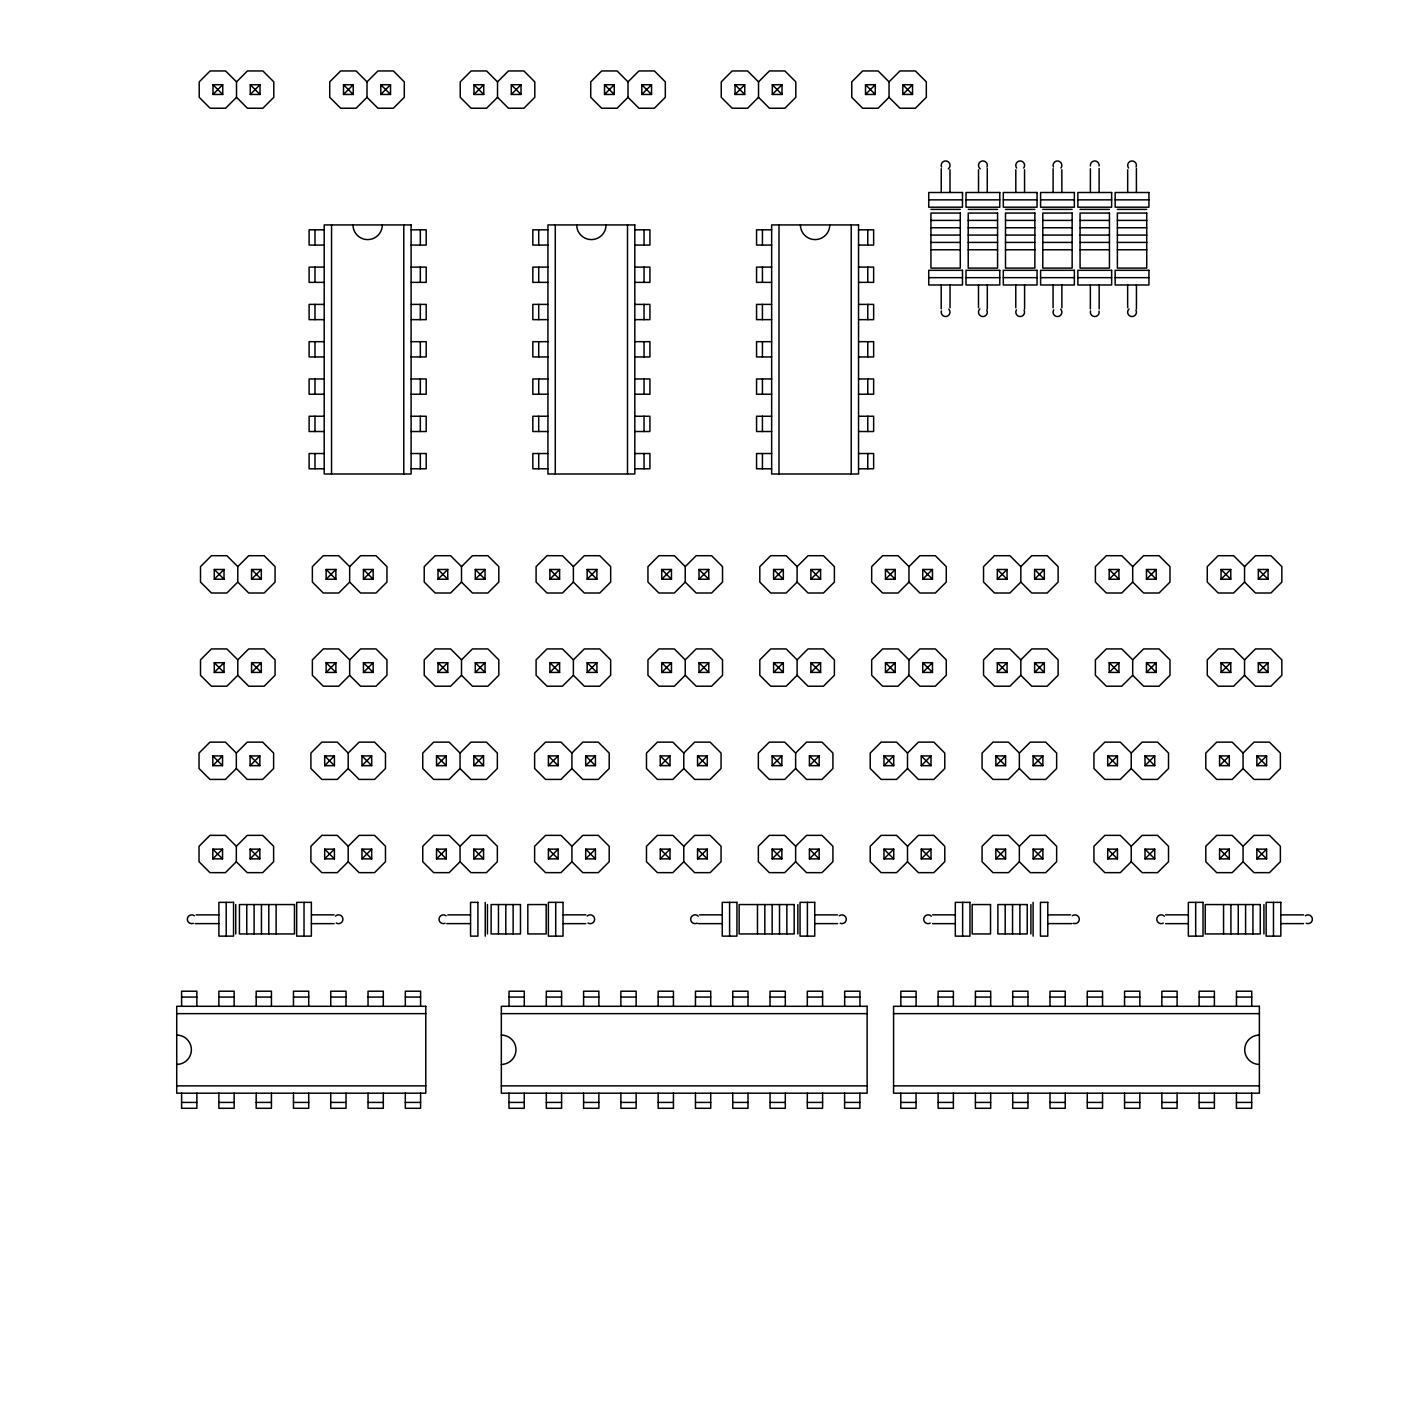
<?xml version="1.0" encoding="UTF-8"?>
<svg xmlns="http://www.w3.org/2000/svg" width="1419" height="1419" viewBox="0 0 1419 1419"><rect width="100%" height="100%" fill="white"/><g stroke="black" fill="none" stroke-linecap="round" stroke-linejoin="round"><path stroke-width="1.5" d="M212.992 94.452L222.73 84.732L222.73 94.452L212.992 94.452L212.992 84.732L222.73 84.732M250.276 94.452L260.014 84.732L260.014 94.452L250.276 94.452L250.276 84.732L260.014 84.732M343.504 94.452L353.225 84.732L353.225 94.452L343.504 94.452L343.504 84.732L353.225 84.732M380.789 94.452L390.527 84.732L390.527 94.452L380.789 94.452L380.789 84.732L390.527 84.732M473.999 94.452L483.737 84.732L483.737 94.452L473.999 94.452L473.999 84.732L483.737 84.732M511.301 94.452L521.021 84.732L521.021 94.452L511.301 94.452L511.301 84.732L521.021 84.732M604.512 94.452L614.25 84.732L614.25 94.452L604.512 94.452L604.512 84.732L614.25 84.732M641.796 94.452L651.534 84.732L651.534 94.452L641.796 94.452L641.796 84.732L651.534 84.732M224.025 569.48L214.287 579.218L214.287 569.48L224.025 569.48L224.025 579.218L214.287 579.218M261.309 569.48L251.571 579.218L251.571 569.48L261.309 569.48L261.309 579.218L251.571 579.218M735.024 94.452L744.744 84.732L744.744 94.452L735.024 94.452L735.024 84.732L744.744 84.732M772.308 94.452L782.029 84.732L782.029 94.452L772.308 94.452L772.308 84.732L782.029 84.732M224.025 662.708L214.287 672.429L214.287 662.708L224.025 662.708L224.025 672.429L214.287 672.429M335.877 569.48L326.139 579.218L326.139 569.48L335.877 569.48L335.877 579.218L326.139 579.218M261.309 662.708L251.571 672.429L251.571 662.708L261.309 662.708L261.309 672.429L251.571 672.429M373.162 569.48L363.441 579.218L363.441 569.48L373.162 569.48L373.162 579.218L363.441 579.218M865.519 94.452L875.257 84.732L875.257 94.452L865.519 94.452L865.519 84.732L875.257 84.732M222.552 755.919L212.815 765.657L212.815 755.919L222.552 755.919L222.552 765.657L212.815 765.657M335.877 662.708L326.139 672.429L326.139 662.708L335.877 662.708L335.877 672.429L326.139 672.429M902.803 94.452L912.541 84.732L912.541 94.452L902.803 94.452L902.803 84.732L912.541 84.732M259.837 755.919L250.099 765.657L250.099 755.919L259.837 755.919L259.837 765.657L250.099 765.657M447.748 569.48L438.01 579.218L438.01 569.48L447.748 569.48L447.748 579.218L438.01 579.218M373.162 662.708L363.441 672.429L363.441 662.708L373.162 662.708L373.162 672.429L363.441 672.429M485.032 569.48L475.294 579.218L475.294 569.48L485.032 569.48L485.032 579.218L475.294 579.218M222.552 849.147L212.815 858.867L212.815 849.147L222.552 849.147L222.552 858.867L212.815 858.867M334.405 755.919L324.685 765.657L324.685 755.919L334.405 755.919L334.405 765.657L324.685 765.657M259.837 849.147L250.099 858.867L250.099 849.147L259.837 849.147L259.837 858.867L250.099 858.867M447.748 662.708L438.01 672.429L438.01 662.708L447.748 662.708L447.748 672.429L438.01 672.429M371.689 755.919L361.969 765.657L361.969 755.919L371.689 755.919L371.689 765.657L361.969 765.657M559.6 569.48L549.88 579.218L549.88 569.48L559.6 569.48L559.6 579.218L549.88 579.218M485.032 662.708L475.294 672.429L475.294 662.708L485.032 662.708L485.032 672.429L475.294 672.429M596.885 569.48L587.164 579.218L587.164 569.48L596.885 569.48L596.885 579.218L587.164 579.218M334.405 849.147L324.685 858.867L324.685 849.147L334.405 849.147L334.405 858.867L324.685 858.867M446.275 755.919L436.538 765.657L436.538 755.919L446.275 755.919L446.275 765.657L436.538 765.657M371.689 849.147L361.969 858.867L361.969 849.147L371.689 849.147L371.689 858.867L361.969 858.867M559.6 662.708L549.88 672.429L549.88 662.708L559.6 662.708L559.6 672.429L549.88 672.429M483.56 755.919L473.822 765.657L473.822 755.919L483.56 755.919L483.56 765.657L473.822 765.657M671.471 569.48L661.733 579.218L661.733 569.48L671.471 569.48L671.471 579.218L661.733 579.218M596.885 662.708L587.164 672.429L587.164 662.708L596.885 662.708L596.885 672.429L587.164 672.429M708.755 569.48L699.017 579.218L699.017 569.48L708.755 569.48L708.755 579.218L699.017 579.218M446.275 849.147L436.538 858.867L436.538 849.147L446.275 849.147L446.275 858.867L436.538 858.867M558.128 755.919L548.408 765.657L548.408 755.919L558.128 755.919L558.128 765.657L548.408 765.657M483.56 849.147L473.822 858.867L473.822 849.147L483.56 849.147L483.56 858.867L473.822 858.867M671.471 662.708L661.733 672.429L661.733 662.708L671.471 662.708L671.471 672.429L661.733 672.429M595.43 755.919L585.692 765.657L585.692 755.919L595.43 755.919L595.43 765.657L585.692 765.657M783.323 569.48L773.603 579.218L773.603 569.48L783.323 569.48L783.323 579.218L773.603 579.218M708.755 662.708L699.017 672.429L699.017 662.708L708.755 662.708L708.755 672.429L699.017 672.429M820.608 569.48L810.888 579.218L810.888 569.48L820.608 569.48L820.608 579.218L810.888 579.218M558.128 849.147L548.408 858.867L548.408 849.147L558.128 849.147L558.128 858.867L548.408 858.867M669.999 755.919L660.261 765.657L660.261 755.919L669.999 755.919L669.999 765.657L660.261 765.657M595.43 849.147L585.692 858.867L585.692 849.147L595.43 849.147L595.43 858.867L585.692 858.867M783.323 662.708L773.603 672.429L773.603 662.708L783.323 662.708L783.323 672.429L773.603 672.429M707.283 755.919L697.545 765.657L697.545 755.919L707.283 755.919L707.283 765.657L697.545 765.657M895.194 569.48L885.456 579.218L885.456 569.48L895.194 569.48L895.194 579.218L885.456 579.218M820.608 662.708L810.888 672.429L810.888 662.708L820.608 662.708L820.608 672.429L810.888 672.429M932.478 569.48L922.74 579.218L922.74 569.48L932.478 569.48L932.478 579.218L922.74 579.218M669.999 849.147L660.261 858.867L660.261 849.147L669.999 849.147L669.999 858.867L660.261 858.867M781.851 755.919L772.131 765.657L772.131 755.919L781.851 755.919L781.851 765.657L772.131 765.657M707.283 849.147L697.545 858.867L697.545 849.147L707.283 849.147L707.283 858.867L697.545 858.867M895.194 662.708L885.456 672.429L885.456 662.708L895.194 662.708L895.194 672.429L885.456 672.429M819.153 755.919L809.415 765.657L809.415 755.919L819.153 755.919L819.153 765.657L809.415 765.657M1007.047 569.48L997.326 579.218L997.326 569.48L1007.047 569.48L1007.047 579.218L997.326 579.218M932.478 662.708L922.74 672.429L922.74 662.708L932.478 662.708L932.478 672.429L922.74 672.429M1044.331 569.48L1034.611 579.218L1034.611 569.48L1044.331 569.48L1044.331 579.218L1034.611 579.218M781.851 849.147L772.131 858.867L772.131 849.147L781.851 849.147L781.851 858.867L772.131 858.867M893.722 755.919L883.984 765.657L883.984 755.919L893.722 755.919L893.722 765.657L883.984 765.657M819.153 849.147L809.415 858.867L809.415 849.147L819.153 849.147L819.153 858.867L809.415 858.867M1007.047 662.708L997.326 672.429L997.326 662.708L1007.047 662.708L1007.047 672.429L997.326 672.429M931.006 755.919L921.268 765.657L921.268 755.919L931.006 755.919L931.006 765.657L921.268 765.657M1118.917 569.48L1109.179 579.218L1109.179 569.48L1118.917 569.48L1118.917 579.218L1109.179 579.218M1044.331 662.708L1034.611 672.429L1034.611 662.708L1044.331 662.708L1044.331 672.429L1034.611 672.429M1156.201 569.48L1146.463 579.218L1146.463 569.48L1156.201 569.48L1156.201 579.218L1146.463 579.218M893.722 849.147L883.984 858.867L883.984 849.147L893.722 849.147L893.722 858.867L883.984 858.867M1005.574 755.919L995.854 765.657L995.854 755.919L1005.574 755.919L1005.574 765.657L995.854 765.657M931.006 849.147L921.268 858.867L921.268 849.147L931.006 849.147L931.006 858.867L921.268 858.867M1118.917 662.708L1109.179 672.429L1109.179 662.708L1118.917 662.708L1118.917 672.429L1109.179 672.429M1042.876 755.919L1033.138 765.657L1033.138 755.919L1042.876 755.919L1042.876 765.657L1033.138 765.657M1230.77 569.48L1221.049 579.218L1221.049 569.48L1230.77 569.48L1230.77 579.218L1221.049 579.218M1156.201 662.708L1146.463 672.429L1146.463 662.708L1156.201 662.708L1156.201 672.429L1146.463 672.429M1268.054 569.48L1258.334 579.218L1258.334 569.48L1268.054 569.48L1268.054 579.218L1258.334 579.218M1005.574 849.147L995.854 858.867L995.854 849.147L1005.574 849.147L1005.574 858.867L995.854 858.867M1117.445 755.919L1107.707 765.657L1107.707 755.919L1117.445 755.919L1117.445 765.657L1107.707 765.657M1042.876 849.147L1033.138 858.867L1033.138 849.147L1042.876 849.147L1042.876 858.867L1033.138 858.867M1230.77 662.708L1221.049 672.429L1221.049 662.708L1230.77 662.708L1230.77 672.429L1221.049 672.429M1154.729 755.919L1145.009 765.657L1145.009 755.919L1154.729 755.919L1154.729 765.657L1145.009 765.657M1268.054 662.708L1258.334 672.429L1258.334 662.708L1268.054 662.708L1268.054 672.429L1258.334 672.429M1117.445 849.147L1107.707 858.867L1107.707 849.147L1117.445 849.147L1117.445 858.867L1107.707 858.867M1229.297 755.919L1219.577 765.657L1219.577 755.919L1229.297 755.919L1229.297 765.657L1219.577 765.657M1154.729 849.147L1145.009 858.867L1145.009 849.147L1154.729 849.147L1154.729 858.867L1145.009 858.867M1266.599 755.919L1256.862 765.657L1256.862 755.919L1266.599 755.919L1266.599 765.657L1256.862 765.657M1229.297 849.147L1219.577 858.867L1219.577 849.147L1229.297 849.147L1229.297 858.867L1219.577 858.867M1266.599 849.147L1256.862 858.867L1256.862 849.147L1266.599 849.147L1266.599 858.867L1256.862 858.867M236.512 81.876L247.42 70.95L262.87 70.95L273.796 81.876L273.796 97.308L262.87 108.234L247.42 108.234L236.512 97.308L236.512 81.876L225.586 70.95L210.136 70.95L199.21 81.876L199.21 97.308L210.136 108.234L225.586 108.234L236.512 97.308M367.007 81.876L377.933 70.95L393.382 70.95L404.291 81.876L404.291 97.308L393.382 108.234L377.933 108.234L367.007 97.308L367.007 81.876L356.098 70.95L340.649 70.95L329.722 81.876L329.722 97.308L340.649 108.234L356.098 108.234L367.007 97.308M497.519 81.876L508.445 70.95L523.877 70.95L534.803 81.876L534.803 97.308L523.877 108.234L508.445 108.234L497.519 97.308L497.519 81.876L486.593 70.95L471.143 70.95L460.235 81.876L460.235 97.308L471.143 108.234L486.593 108.234L497.519 97.308M628.014 81.876L638.94 70.95L654.39 70.95L665.316 81.876L665.316 97.308L654.39 108.234L638.94 108.234L628.014 97.308L628.014 81.876L617.105 70.95L601.656 70.95L590.73 81.876L590.73 97.308L601.656 108.234L617.105 108.234L628.014 97.308M237.789 566.624L248.715 555.698L264.165 555.698L275.073 566.624L275.073 582.074L264.165 593L248.715 593L237.789 582.074L237.789 566.624L226.88 555.698L211.431 555.698L200.505 566.624L200.505 582.074L211.431 593L226.88 593L237.789 582.074M758.526 81.876L769.453 70.95L784.902 70.95L795.811 81.876L795.811 97.308L784.902 108.234L769.453 108.234L758.526 97.308L758.526 81.876L747.6 70.95L732.169 70.95L721.242 81.876L721.242 97.308L732.169 108.234L747.6 108.234L758.526 97.308M237.789 659.853L248.715 648.926L264.165 648.926L275.073 659.853L275.073 675.284L264.165 686.211L248.715 686.211L237.789 675.284L237.789 659.853L226.88 648.926L211.431 648.926L200.505 659.853L200.505 675.284L211.431 686.211L226.88 686.211L237.789 675.284M349.659 566.624L360.586 555.698L376.017 555.698L386.944 566.624L386.944 582.074L376.017 593L360.586 593L349.659 582.074L349.659 566.624L338.733 555.698L323.284 555.698L312.375 566.624L312.375 582.074L323.284 593L338.733 593L349.659 582.074M889.039 81.876L899.948 70.95L915.397 70.95L926.323 81.876L926.323 97.308L915.397 108.234L899.948 108.234L889.039 97.308L889.039 81.876L878.113 70.95L862.663 70.95L851.755 81.876L851.755 97.308L862.663 108.234L878.113 108.234L889.039 97.308M236.334 753.063L247.243 742.137L262.692 742.137L273.619 753.063L273.619 768.513L262.692 779.421L247.243 779.421L236.334 768.513L236.334 753.063L225.408 742.137L209.959 742.137L199.032 753.063L199.032 768.513L209.959 779.421L225.408 779.421L236.334 768.513M349.659 659.853L360.586 648.926L376.017 648.926L386.944 659.853L386.944 675.284L376.017 686.211L360.586 686.211L349.659 675.284L349.659 659.853L338.733 648.926L323.284 648.926L312.375 659.853L312.375 675.284L323.284 686.211L338.733 686.211L349.659 675.284M461.512 566.624L472.438 555.698L487.888 555.698L498.814 566.624L498.814 582.074L487.888 593L472.438 593L461.512 582.074L461.512 566.624L450.603 555.698L435.154 555.698L424.228 566.624L424.228 582.074L435.154 593L450.603 593L461.512 582.074M236.334 846.274L247.243 835.365L262.692 835.365L273.619 846.274L273.619 861.723L262.692 872.65L247.243 872.65L236.334 861.723L236.334 846.274L225.408 835.365L209.959 835.365L199.032 846.274L199.032 861.723L209.959 872.65L225.408 872.65L236.334 861.723M348.187 753.063L359.113 742.137L374.563 742.137L385.471 753.063L385.471 768.513L374.563 779.421L359.113 779.421L348.187 768.513L348.187 753.063L337.261 742.137L321.829 742.137L310.903 753.063L310.903 768.513L321.829 779.421L337.261 779.421L348.187 768.513M461.512 659.853L472.438 648.926L487.888 648.926L498.814 659.853L498.814 675.284L487.888 686.211L472.438 686.211L461.512 675.284L461.512 659.853L450.603 648.926L435.154 648.926L424.228 659.853L424.228 675.284L435.154 686.211L450.603 686.211L461.512 675.284M573.382 566.624L584.309 555.698L599.74 555.698L610.667 566.624L610.667 582.074L599.74 593L584.309 593L573.382 582.074L573.382 566.624L562.456 555.698L547.007 555.698L536.098 566.624L536.098 582.074L547.007 593L562.456 593L573.382 582.074M348.187 846.274L359.113 835.365L374.563 835.365L385.471 846.274L385.471 861.723L374.563 872.65L359.113 872.65L348.187 861.723L348.187 846.274L337.261 835.365L321.829 835.365L310.903 846.274L310.903 861.723L321.829 872.65L337.261 872.65L348.187 861.723M460.058 753.063L470.966 742.137L486.415 742.137L497.342 753.063L497.342 768.513L486.415 779.421L470.966 779.421L460.058 768.513L460.058 753.063L449.131 742.137L433.682 742.137L422.756 753.063L422.756 768.513L433.682 779.421L449.131 779.421L460.058 768.513M573.382 659.853L584.309 648.926L599.74 648.926L610.667 659.853L610.667 675.284L599.74 686.211L584.309 686.211L573.382 675.284L573.382 659.853L562.456 648.926L547.007 648.926L536.098 659.853L536.098 675.284L547.007 686.211L562.456 686.211L573.382 675.284M685.235 566.624L696.161 555.698L711.611 555.698L722.537 566.624L722.537 582.074L711.611 593L696.161 593L685.235 582.074L685.235 566.624L674.327 555.698L658.877 555.698L647.951 566.624L647.951 582.074L658.877 593L674.327 593L685.235 582.074M460.058 846.274L470.966 835.365L486.415 835.365L497.342 846.274L497.342 861.723L486.415 872.65L470.966 872.65L460.058 861.723L460.058 846.274L449.131 835.365L433.682 835.365L422.756 846.274L422.756 861.723L433.682 872.65L449.131 872.65L460.058 861.723M571.91 753.063L582.837 742.137L598.286 742.137L609.194 753.063L609.194 768.513L598.286 779.421L582.837 779.421L571.91 768.513L571.91 753.063L560.984 742.137L545.552 742.137L534.626 753.063L534.626 768.513L545.552 779.421L560.984 779.421L571.91 768.513M685.235 659.853L696.161 648.926L711.611 648.926L722.537 659.853L722.537 675.284L711.611 686.211L696.161 686.211L685.235 675.284L685.235 659.853L674.327 648.926L658.877 648.926L647.951 659.853L647.951 675.284L658.877 686.211L674.327 686.211L685.235 675.284M797.106 566.624L808.032 555.698L823.463 555.698L834.39 566.624L834.39 582.074L823.463 593L808.032 593L797.106 582.074L797.106 566.624L786.179 555.698L770.73 555.698L759.821 566.624L759.821 582.074L770.73 593L786.179 593L797.106 582.074M571.91 846.274L582.837 835.365L598.286 835.365L609.194 846.274L609.194 861.723L598.286 872.65L582.837 872.65L571.91 861.723L571.91 846.274L560.984 835.365L545.552 835.365L534.626 846.274L534.626 861.723L545.552 872.65L560.984 872.65L571.91 861.723M683.781 753.063L694.689 742.137L710.139 742.137L721.065 753.063L721.065 768.513L710.139 779.421L694.689 779.421L683.781 768.513L683.781 753.063L672.854 742.137L657.405 742.137L646.479 753.063L646.479 768.513L657.405 779.421L672.854 779.421L683.781 768.513M797.106 659.853L808.032 648.926L823.463 648.926L834.39 659.853L834.39 675.284L823.463 686.211L808.032 686.211L797.106 675.284L797.106 659.853L786.179 648.926L770.73 648.926L759.821 659.853L759.821 675.284L770.73 686.211L786.179 686.211L797.106 675.284M908.958 566.624L919.884 555.698L935.334 555.698L946.26 566.624L946.26 582.074L935.334 593L919.884 593L908.958 582.074L908.958 566.624L898.05 555.698L882.6 555.698L871.674 566.624L871.674 582.074L882.6 593L898.05 593L908.958 582.074M683.781 846.274L694.689 835.365L710.139 835.365L721.065 846.274L721.065 861.723L710.139 872.65L694.689 872.65L683.781 861.723L683.781 846.274L672.854 835.365L657.405 835.365L646.479 846.274L646.479 861.723L657.405 872.65L672.854 872.65L683.781 861.723M795.633 753.063L806.56 742.137L822.009 742.137L832.918 753.063L832.918 768.513L822.009 779.421L806.56 779.421L795.633 768.513L795.633 753.063L784.707 742.137L769.275 742.137L758.349 753.063L758.349 768.513L769.275 779.421L784.707 779.421L795.633 768.513M908.958 659.853L919.884 648.926L935.334 648.926L946.26 659.853L946.26 675.284L935.334 686.211L919.884 686.211L908.958 675.284L908.958 659.853L898.05 648.926L882.6 648.926L871.674 659.853L871.674 675.284L882.6 686.211L898.05 686.211L908.958 675.284M1020.829 566.624L1031.755 555.698L1047.187 555.698L1058.113 566.624L1058.113 582.074L1047.187 593L1031.755 593L1020.829 582.074L1020.829 566.624L1009.902 555.698L994.471 555.698L983.544 566.624L983.544 582.074L994.471 593L1009.902 593L1020.829 582.074M795.633 846.274L806.56 835.365L822.009 835.365L832.918 846.274L832.918 861.723L822.009 872.65L806.56 872.65L795.633 861.723L795.633 846.274L784.707 835.365L769.275 835.365L758.349 846.274L758.349 861.723L769.275 872.65L784.707 872.65L795.633 861.723M907.504 753.063L918.412 742.137L933.862 742.137L944.788 753.063L944.788 768.513L933.862 779.421L918.412 779.421L907.504 768.513L907.504 753.063L896.577 742.137L881.128 742.137L870.219 753.063L870.219 768.513L881.128 779.421L896.577 779.421L907.504 768.513M1020.829 659.853L1031.755 648.926L1047.187 648.926L1058.113 659.853L1058.113 675.284L1047.187 686.211L1031.755 686.211L1020.829 675.284L1020.829 659.853L1009.902 648.926L994.471 648.926L983.544 659.853L983.544 675.284L994.471 686.211L1009.902 686.211L1020.829 675.284M1132.699 566.624L1143.608 555.698L1159.057 555.698L1169.983 566.624L1169.983 582.074L1159.057 593L1143.608 593L1132.699 582.074L1132.699 566.624L1121.773 555.698L1106.323 555.698L1095.397 566.624L1095.397 582.074L1106.323 593L1121.773 593L1132.699 582.074M907.504 846.274L918.412 835.365L933.862 835.365L944.788 846.274L944.788 861.723L933.862 872.65L918.412 872.65L907.504 861.723L907.504 846.274L896.577 835.365L881.128 835.365L870.219 846.274L870.219 861.723L881.128 872.65L896.577 872.65L907.504 861.723M1019.356 753.063L1030.283 742.137L1045.732 742.137L1056.641 753.063L1056.641 768.513L1045.732 779.421L1030.283 779.421L1019.356 768.513L1019.356 753.063L1008.448 742.137L992.998 742.137L982.072 753.063L982.072 768.513L992.998 779.421L1008.448 779.421L1019.356 768.513M1132.699 659.853L1143.608 648.926L1159.057 648.926L1169.983 659.853L1169.983 675.284L1159.057 686.211L1143.608 686.211L1132.699 675.284L1132.699 659.853L1121.773 648.926L1106.323 648.926L1095.397 659.853L1095.397 675.284L1106.323 686.211L1121.773 686.211L1132.699 675.284M1244.552 566.624L1255.478 555.698L1270.91 555.698L1281.836 566.624L1281.836 582.074L1270.91 593L1255.478 593L1244.552 582.074L1244.552 566.624L1233.625 555.698L1218.194 555.698L1207.267 566.624L1207.267 582.074L1218.194 593L1233.625 593L1244.552 582.074M1019.356 846.274L1030.283 835.365L1045.732 835.365L1056.641 846.274L1056.641 861.723L1045.732 872.65L1030.283 872.65L1019.356 861.723L1019.356 846.274L1008.448 835.365L992.998 835.365L982.072 846.274L982.072 861.723L992.998 872.65L1008.448 872.65L1019.356 861.723M1131.227 753.063L1142.135 742.137L1157.585 742.137L1168.511 753.063L1168.511 768.513L1157.585 779.421L1142.135 779.421L1131.227 768.513L1131.227 753.063L1120.301 742.137L1104.851 742.137L1093.943 753.063L1093.943 768.513L1104.851 779.421L1120.301 779.421L1131.227 768.513M1244.552 659.853L1255.478 648.926L1270.91 648.926L1281.836 659.853L1281.836 675.284L1270.91 686.211L1255.478 686.211L1244.552 675.284L1244.552 659.853L1233.625 648.926L1218.194 648.926L1207.267 659.853L1207.267 675.284L1218.194 686.211L1233.625 686.211L1244.552 675.284M1131.227 846.274L1142.135 835.365L1157.585 835.365L1168.511 846.274L1168.511 861.723L1157.585 872.65L1142.135 872.65L1131.227 861.723L1131.227 846.274L1120.301 835.365L1104.851 835.365L1093.943 846.274L1093.943 861.723L1104.851 872.65L1120.301 872.65L1131.227 861.723M1243.079 753.063L1254.006 742.137L1269.455 742.137L1280.364 753.063L1280.364 768.513L1269.455 779.421L1254.006 779.421L1243.079 768.513L1243.079 753.063L1232.171 742.137L1216.722 742.137L1205.795 753.063L1205.795 768.513L1216.722 779.421L1232.171 779.421L1243.079 768.513M1243.079 846.274L1254.006 835.365L1269.455 835.365L1280.364 846.274L1280.364 861.723L1269.455 872.65L1254.006 872.65L1243.079 861.723L1243.079 846.274L1232.171 835.365L1216.722 835.365L1205.795 846.274L1205.795 861.723L1216.722 872.65L1232.171 872.65L1243.079 861.723M928.736 199.848L962.49 199.848M966.02 199.848L999.774 199.848M1003.304 199.848L1037.058 199.848M1040.588 199.848L1074.36 199.848M1077.872 199.848L1111.645 199.848M1115.157 199.848L1148.929 199.848M930.935 209.391L960.291 209.391M968.219 209.391L997.575 209.391M1005.503 209.391L1034.859 209.391M1042.788 209.391L1072.143 209.391M1080.072 209.391L1109.445 209.391M1117.374 209.391L1146.729 209.391M930.935 220.406L960.291 220.406M968.219 220.406L997.575 220.406M1005.503 220.406L1034.859 220.406M1042.788 220.406L1072.143 220.406M1080.072 220.406L1109.445 220.406M1117.374 220.406L1146.729 220.406M930.935 227.75L960.291 227.75M968.219 227.75L997.575 227.75M1005.503 227.75L1034.859 227.75M1042.788 227.75L1072.143 227.75M1080.072 227.75L1109.445 227.75M1117.374 227.75L1146.729 227.75M324.206 229.807L309.111 229.807L309.111 245.079L324.206 245.079M411.102 229.807L426.197 229.807L426.197 245.079L411.102 245.079M547.929 229.807L532.834 229.807L532.834 245.079L547.929 245.079M634.825 229.807L649.92 229.807L649.92 245.079L634.825 245.079M771.652 229.807L756.558 229.807L756.558 245.079L771.652 245.079M858.548 229.807L873.643 229.807L873.643 245.079L858.548 245.079M930.935 235.075L960.291 235.075M968.219 235.075L997.575 235.075M1005.503 235.075L1034.859 235.075M1042.788 235.075L1072.143 235.075M1080.072 235.075L1109.445 235.075M1117.374 235.075L1146.729 235.075M930.935 242.418L960.291 242.418M968.219 242.418L997.575 242.418M1005.503 242.418L1034.859 242.418M1042.788 242.418L1072.143 242.418M1080.072 242.418L1109.445 242.418M1117.374 242.418L1146.729 242.418M930.935 249.762L960.291 249.762M968.219 249.762L997.575 249.762M1005.503 249.762L1034.859 249.762M1042.788 249.762L1072.143 249.762M1080.072 249.762L1109.445 249.762M1117.374 249.762L1146.729 249.762M324.206 267.109L309.111 267.109L309.111 282.363L324.206 282.363M411.102 267.109L426.197 267.109L426.197 282.363L411.102 282.363M547.929 267.109L532.834 267.109L532.834 282.363L547.929 282.363M634.825 267.109L649.92 267.109L649.92 282.363L634.825 282.363M771.652 267.109L756.558 267.109L756.558 282.363L771.652 282.363M858.548 267.109L873.643 267.109L873.643 282.363L858.548 282.363M928.736 277.663L962.49 277.663M966.02 277.663L999.774 277.663M1003.304 277.663L1037.058 277.663M1040.588 277.663L1074.36 277.663M1077.872 277.663L1111.645 277.663M1115.157 277.663L1148.929 277.663M324.206 304.393L309.111 304.393L309.111 319.647L324.206 319.647M411.102 304.393L426.197 304.393L426.197 319.647L411.102 319.647M547.929 304.393L532.834 304.393L532.834 319.647L547.929 319.647M634.825 304.393L649.92 304.393L649.92 319.647L634.825 319.647M771.652 304.393L756.558 304.393L756.558 319.647L771.652 319.647M858.548 304.393L873.643 304.393L873.643 319.647L858.548 319.647M324.206 341.677L309.111 341.677L309.111 356.949L324.206 356.949M411.102 341.677L426.197 341.677L426.197 356.949L411.102 356.949M547.929 341.677L532.834 341.677L532.834 356.949L547.929 356.949M634.825 341.677L649.92 341.677L649.92 356.949L634.825 356.949M771.652 341.677L756.558 341.677L756.558 356.949L771.652 356.949M858.548 341.677L873.643 341.677L873.643 356.949L858.548 356.949M324.206 378.962L309.111 378.962L309.111 394.234L324.206 394.234M411.102 378.962L426.197 378.962L426.197 394.234L411.102 394.234M547.929 378.962L532.834 378.962L532.834 394.234L547.929 394.234M634.825 378.962L649.92 378.962L649.92 394.234L634.825 394.234M771.652 378.962L756.558 378.962L756.558 394.234L771.652 394.234M858.548 378.962L873.643 378.962L873.643 394.234L858.548 394.234M324.206 416.246L309.111 416.246L309.111 431.518L324.206 431.518M411.102 416.246L426.197 416.246L426.197 431.518L411.102 431.518M547.929 416.246L532.834 416.246L532.834 431.518L547.929 431.518M634.825 416.246L649.92 416.246L649.92 431.518L634.825 431.518M771.652 416.246L756.558 416.246L756.558 431.518L771.652 431.518M858.548 416.246L873.643 416.246L873.643 431.518L858.548 431.518M324.206 453.53L309.111 453.53L309.111 468.802L324.206 468.802M411.102 453.53L426.197 453.53L426.197 468.802L411.102 468.802M547.929 453.53L532.834 453.53L532.834 468.802L547.929 468.802M634.825 453.53L649.92 453.53L649.92 468.802L634.825 468.802M771.652 453.53L756.558 453.53L756.558 468.802L771.652 468.802M858.548 453.53L873.643 453.53L873.643 468.802L858.548 468.802M196.088 914.883L218.881 914.883M311.364 914.847L334.121 914.847M447.765 914.883L470.558 914.883M563.041 914.847L585.816 914.847M699.514 914.847L722.253 914.847M814.737 914.883L837.458 914.883M932.549 914.847L955.306 914.847M1047.79 914.883L1070.494 914.883M1165.602 914.847L1188.342 914.847M1280.825 914.883L1303.547 914.883M195.13 923.609L218.881 923.609M446.808 923.609L470.558 923.609M814.737 923.609L837.529 923.609M1047.79 923.609L1071.824 923.609M1280.825 923.609L1303.618 923.609M311.364 923.645L334.104 923.645M563.041 923.645L585.799 923.645M698.325 923.645L722.253 923.645M932.531 923.645L955.306 923.645M1165.584 923.645L1188.342 923.645M181.597 997.078L196.869 997.078M218.881 997.078L234.153 997.078M256.183 997.078L271.437 997.078M293.467 997.078L308.721 997.078M330.751 997.078L346.023 997.078M368.035 997.078L383.307 997.078M405.32 997.078L420.592 997.078M509.031 997.078L524.285 997.078M546.315 997.078L561.587 997.078M583.599 997.078L598.871 997.078M620.883 997.078L636.155 997.078M658.168 997.078L673.44 997.078M695.47 997.078L710.724 997.078M732.754 997.078L748.008 997.078M770.038 997.078L785.31 997.078M807.322 997.078L822.594 997.078M844.66 997.078L859.932 997.078M900.834 997.078L916.106 997.078M938.119 997.078L953.391 997.078M975.403 997.078L990.675 997.078M1012.705 997.078L1027.959 997.078M1049.989 997.078L1065.243 997.078M1087.273 997.078L1102.545 997.078M1124.557 997.078L1139.829 997.078M1161.842 997.078L1177.114 997.078M1199.126 997.078L1214.398 997.078M1236.463 997.078L1251.735 997.078M176.719 1013.645L425.789 1013.645M501.333 1013.645L867.133 1013.645M893.58 1013.645L1259.38 1013.645M176.719 1085.872L425.789 1085.872M501.333 1085.872L867.133 1085.872M893.58 1085.872L1259.38 1085.872M181.597 1102.421L196.869 1102.421M218.881 1102.421L234.153 1102.421M256.183 1102.421L271.437 1102.421M293.467 1102.421L308.721 1102.421M330.751 1102.421L346.023 1102.421M368.035 1102.421L383.307 1102.421M405.32 1102.421L420.592 1102.421M508.978 1102.421L524.25 1102.421M546.315 1102.421L561.587 1102.421M583.599 1102.421L598.871 1102.421M620.883 1102.421L636.155 1102.421M658.168 1102.421L673.44 1102.421M695.47 1102.421L710.724 1102.421M732.754 1102.421L748.008 1102.421M770.038 1102.421L785.31 1102.421M807.322 1102.421L822.594 1102.421M844.607 1102.421L859.879 1102.421M900.781 1102.421L916.053 1102.421M938.119 1102.421L953.391 1102.421M975.403 1102.421L990.675 1102.421M1012.705 1102.421L1027.959 1102.421M1049.989 1102.421L1065.243 1102.421M1087.273 1102.421L1102.545 1102.421M1124.557 1102.421L1139.829 1102.421M1161.842 1102.421L1177.114 1102.421M1199.126 1102.421L1214.398 1102.421M1236.428 1102.421L1251.682 1102.421M912.541 94.452L902.803 84.732M875.257 94.452L865.519 84.732M782.029 94.452L772.308 84.732M1258.334 569.48L1268.054 579.218M744.744 94.452L735.024 84.732M1221.049 569.48L1230.77 579.218M1258.334 662.708L1268.054 672.429M1146.463 569.48L1156.201 579.218M651.534 94.452L641.796 84.732M1221.049 662.708L1230.77 672.429M1109.179 569.48L1118.917 579.218M614.25 94.452L604.512 84.732M1256.862 755.919L1266.599 765.657M1146.463 662.708L1156.201 672.429M1034.611 569.48L1044.331 579.218M1219.577 755.919L1229.297 765.657M1109.179 662.708L1118.917 672.429M521.021 94.452L511.301 84.732M997.326 569.48L1007.047 579.218M1256.862 849.147L1266.599 858.867M483.737 94.452L473.999 84.732M1145.009 755.919L1154.729 765.657M1034.611 662.708L1044.331 672.429M1219.577 849.147L1229.297 858.867M922.74 569.48L932.478 579.218M1107.707 755.919L1117.445 765.657M997.326 662.708L1007.047 672.429M885.456 569.48L895.194 579.218M390.527 94.452L380.789 84.732M1145.009 849.147L1154.729 858.867M1033.138 755.919L1042.876 765.657M353.225 94.452L343.504 84.732M922.74 662.708L932.478 672.429M1107.707 849.147L1117.445 858.867M810.888 569.48L820.608 579.218M995.854 755.919L1005.574 765.657M885.456 662.708L895.194 672.429M773.603 569.48L783.323 579.218M1033.138 849.147L1042.876 858.867M260.014 94.452L250.276 84.732M921.268 755.919L931.006 765.657M810.888 662.708L820.608 672.429M995.854 849.147L1005.574 858.867M222.73 94.452L212.992 84.732M699.017 569.48L708.755 579.218M883.984 755.919L893.722 765.657M773.603 662.708L783.323 672.429M661.733 569.48L671.471 579.218M921.268 849.147L931.006 858.867M809.415 755.919L819.153 765.657M699.017 662.708L708.755 672.429M883.984 849.147L893.722 858.867M587.164 569.48L596.885 579.218M772.131 755.919L781.851 765.657M661.733 662.708L671.471 672.429M549.88 569.48L559.6 579.218M809.415 849.147L819.153 858.867M697.545 755.919L707.283 765.657M587.164 662.708L596.885 672.429M772.131 849.147L781.851 858.867M475.294 569.48L485.032 579.218M660.261 755.919L669.999 765.657M549.88 662.708L559.6 672.429M438.01 569.48L447.748 579.218M697.545 849.147L707.283 858.867M585.692 755.919L595.43 765.657M475.294 662.708L485.032 672.429M660.261 849.147L669.999 858.867M363.441 569.48L373.162 579.218M548.408 755.919L558.128 765.657M438.01 662.708L447.748 672.429M326.139 569.48L335.877 579.218M585.692 849.147L595.43 858.867M473.822 755.919L483.56 765.657M363.441 662.708L373.162 672.429M548.408 849.147L558.128 858.867M251.571 569.48L261.309 579.218M436.538 755.919L446.275 765.657M326.139 662.708L335.877 672.429M214.287 569.48L224.025 579.218M473.822 849.147L483.56 858.867M361.969 755.919L371.689 765.657M251.571 662.708L261.309 672.429M436.538 849.147L446.275 858.867M324.685 755.919L334.405 765.657M214.287 662.708L224.025 672.429M361.969 849.147L371.689 858.867M250.099 755.919L259.837 765.657M324.685 849.147L334.405 858.867M212.815 755.919L222.552 765.657M250.099 849.147L259.837 858.867M212.815 849.147L222.552 858.867M1273.482 902.36L1273.482 936.132M1263.939 904.559L1263.939 933.933M1252.942 904.559L1252.942 933.933M1251.735 1006.302L1251.735 991.207L1236.463 991.207L1236.463 1006.302M1251.682 1093.198L1251.682 1108.292L1236.428 1108.292L1236.428 1093.198M1245.598 904.559L1245.598 933.933M1238.255 904.559L1238.255 933.933M1230.912 904.559L1230.912 933.933M1223.568 904.559L1223.568 933.933M1214.398 1006.302L1214.398 991.207L1199.126 991.207L1199.126 1006.302M1214.398 1093.198L1214.398 1108.292L1199.126 1108.292L1199.126 1093.198M1195.685 902.36L1195.685 936.132M1177.114 1006.302L1177.114 991.207L1161.842 991.207L1161.842 1006.302M1177.114 1093.198L1177.114 1108.292L1161.842 1108.292L1161.842 1093.198M1139.829 1006.302L1139.829 991.207L1124.557 991.207L1124.557 1006.302M1139.829 1093.198L1139.829 1108.292L1124.557 1108.292L1124.557 1093.198M1136.406 168.471L1136.406 192.505M1136.442 284.988L1136.442 308.916M1127.679 169.801L1127.679 192.505M1127.644 284.988L1127.644 307.746M1102.545 1006.302L1102.545 991.207L1087.273 991.207L1087.273 1006.302M1102.545 1093.198L1102.545 1108.292L1087.273 1108.292L1087.273 1093.198M1099.122 168.471L1099.122 192.505M1099.157 284.988L1099.157 308.916M1090.395 168.755L1090.395 192.505M1090.36 284.988L1090.36 308.863M1065.243 1006.302L1065.243 991.207L1049.989 991.207L1049.989 1006.302M1065.243 1093.198L1065.243 1108.292L1049.989 1108.292L1049.989 1093.198M1061.838 169.712L1061.838 192.505M1061.873 284.988L1061.873 307.763M1053.111 168.755L1053.111 192.505M1053.075 284.988L1053.075 307.746M1033.103 902.36L1033.103 936.132M1030.904 904.559L1030.904 933.933M1027.959 1006.302L1027.959 991.207L1012.705 991.207L1012.705 1006.302M1027.959 1093.198L1027.959 1108.292L1012.705 1108.292L1012.705 1093.198M1024.553 169.712L1024.553 192.505M1024.589 284.988L1024.589 308.916M1019.889 904.559L1019.889 933.933M1015.809 169.801L1015.809 192.505M1015.773 284.988L1015.773 307.746M1012.545 904.559L1012.545 933.933M1005.202 904.559L1005.202 933.933M990.675 1006.302L990.675 991.207L975.403 991.207L975.403 1006.302M990.675 1093.198L990.675 1108.292L975.403 1108.292L975.403 1093.198M987.305 284.988L987.305 308.916M987.269 168.471L987.269 192.505M978.525 169.801L978.525 192.505M978.489 284.988L978.489 307.746M962.632 902.36L962.632 936.132M953.391 1006.302L953.391 991.207L938.119 991.207L938.119 1006.302M953.391 1093.198L953.391 1108.292L938.119 1108.292L938.119 1093.198M949.985 169.712L949.985 192.505M950.02 284.988L950.02 307.763M941.24 168.755L941.24 192.505M941.205 284.988L941.205 308.863M916.106 1006.302L916.106 991.207L900.834 991.207L900.834 1006.302M916.053 1093.198L916.053 1108.292L900.781 1108.292L900.781 1093.198M867.772 229.807L867.772 245.079M867.772 267.109L867.772 282.363M867.772 304.393L867.772 319.647M867.772 341.677L867.772 356.949M867.772 378.962L867.772 394.234M867.772 416.246L867.772 431.518M867.772 453.53L867.772 468.802M859.932 1006.302L859.932 991.207L844.66 991.207L844.66 1006.302M859.879 1093.198L859.879 1108.292L844.607 1108.292L844.607 1093.198M851.223 224.929L851.223 473.999M822.594 1006.302L822.594 991.207L807.322 991.207L807.322 1006.302M822.594 1093.198L822.594 1108.292L807.322 1108.292L807.322 1093.198M807.393 902.36L807.393 936.132M797.85 904.559L797.85 933.933M786.853 904.559L786.853 933.933M785.31 1006.302L785.31 991.207L770.038 991.207L770.038 1006.302M785.31 1093.198L785.31 1108.292L770.038 1108.292L770.038 1093.198M779.51 904.559L779.51 933.933M778.996 224.929L778.996 473.999M772.167 904.559L772.167 933.933M764.823 904.559L764.823 933.933M762.429 229.807L762.429 245.079M762.429 267.109L762.429 282.363M762.429 304.393L762.429 319.647M762.429 341.677L762.429 356.949M762.429 378.962L762.429 394.234M762.429 416.246L762.429 431.518M762.429 453.53L762.429 468.802M757.48 904.559L757.48 933.933M748.008 1006.302L748.008 991.207L732.754 991.207L732.754 1006.302M748.008 1093.198L748.008 1108.292L732.754 1108.292L732.754 1093.198M729.597 902.36L729.597 936.132M710.724 1006.302L710.724 991.207L695.47 991.207L695.47 1006.302M710.724 1093.198L710.724 1108.292L695.47 1108.292L695.47 1093.198M673.44 1006.302L673.44 991.207L658.168 991.207L658.168 1006.302M673.44 1093.198L673.44 1108.292L658.168 1108.292L658.168 1093.198M644.049 229.807L644.049 245.079M644.049 267.109L644.049 282.363M644.049 304.393L644.049 319.647M644.049 341.677L644.049 356.949M644.049 378.962L644.049 394.234M644.049 416.246L644.049 431.518M644.049 453.53L644.049 468.802M636.155 1006.302L636.155 991.207L620.883 991.207L620.883 1006.302M636.155 1093.198L636.155 1108.292L620.883 1108.292L620.883 1093.198M627.5 224.929L627.5 473.999M598.871 1006.302L598.871 991.207L583.599 991.207L583.599 1006.302M598.871 1093.198L598.871 1108.292L583.599 1108.292L583.599 1093.198M561.587 1006.302L561.587 991.207L546.315 991.207L546.315 1006.302M561.587 1093.198L561.587 1108.292L546.315 1108.292L546.315 1093.198M555.716 902.36L555.716 936.132M555.272 224.929L555.272 473.999M538.706 229.807L538.706 245.079M538.706 267.109L538.706 282.363M538.706 304.393L538.706 319.647M538.706 341.677L538.706 356.949M538.706 378.962L538.706 394.234M538.706 416.246L538.706 431.518M538.706 453.53L538.706 468.802M524.285 1006.302L524.285 991.207L509.031 991.207L509.031 1006.302M524.25 1093.198L524.25 1108.292L508.978 1108.292L508.978 1093.198M513.128 904.559L513.128 933.933M505.803 904.559L505.803 933.933M498.459 904.559L498.459 933.933M487.444 904.559L487.444 933.933M485.245 902.36L485.245 936.132M420.592 1006.302L420.592 991.207L405.32 991.207L405.32 1006.302M420.592 1093.198L420.592 1108.292L405.32 1108.292L405.32 1093.198M420.326 229.807L420.326 245.079M420.326 267.109L420.326 282.363M420.326 304.393L420.326 319.647M420.326 341.677L420.326 356.949M420.326 378.962L420.326 394.234M420.326 416.246L420.326 431.518M420.326 453.53L420.326 468.802M403.776 224.929L403.776 473.999M383.307 1006.302L383.307 991.207L368.035 991.207L368.035 1006.302M383.307 1093.198L383.307 1108.292L368.035 1108.292L368.035 1093.198M346.023 1006.302L346.023 991.207L330.751 991.207L330.751 1006.302M346.023 1093.198L346.023 1108.292L330.751 1108.292L330.751 1093.198M331.549 224.929L331.549 473.999M314.983 229.807L314.983 245.079M314.983 267.109L314.983 282.363M314.983 304.393L314.983 319.647M314.983 341.677L314.983 356.949M314.983 378.962L314.983 394.234M314.983 416.246L314.983 431.518M314.983 453.53L314.983 468.802M308.721 1006.302L308.721 991.207L293.467 991.207L293.467 1006.302M308.721 1093.198L308.721 1108.292L293.467 1108.292L293.467 1093.198M304.021 902.36L304.021 936.132M276.12 904.559L276.12 933.933M271.437 1006.302L271.437 991.207L256.183 991.207L256.183 1006.302M271.437 1093.198L271.437 1108.292L256.183 1108.292L256.183 1093.198M268.794 904.559L268.794 933.933M261.451 904.559L261.451 933.933M254.107 904.559L254.107 933.933M246.764 904.559L246.764 933.933M235.749 904.559L235.749 933.933M234.153 1006.302L234.153 991.207L218.881 991.207L218.881 1006.302M234.153 1093.198L234.153 1108.292L218.881 1108.292L218.881 1093.198M226.206 902.36L226.206 936.132M196.869 1006.302L196.869 991.207L181.597 991.207L181.597 1006.302M196.869 1093.198L196.869 1108.292L181.597 1108.292L181.597 1093.198M1128.548 168.027A4.399 4.399 0 0 1 1131.493 160.986A4.399 4.399 0 0 1 1136.105 167.052M1135.909 310.052A4.399 4.399 0 0 1 1134.473 315.816A4.399 4.399 0 0 1 1128.602 314.894A4.399 4.399 0 0 1 1129.01 308.952M1090.395 165.917A4.399 4.399 0 0 1 1094.776 160.95A4.399 4.399 0 0 1 1099.122 165.934M1099.033 311.116A4.399 4.399 0 0 1 1094.652 316.561A4.399 4.399 0 0 1 1090.537 310.903M1053.395 167.016A4.399 4.399 0 0 1 1058.06 160.986A4.399 4.399 0 0 1 1060.951 168.045M1060.667 309.129A4.399 4.399 0 0 1 1060.773 315.071A4.399 4.399 0 0 1 1054.849 315.692A4.399 4.399 0 0 1 1053.714 309.856M1016.678 168.027A4.399 4.399 0 0 1 1017.228 162.103A4.399 4.399 0 0 1 1023.17 162.121A4.399 4.399 0 0 1 1023.667 168.045M1024.057 310.052A4.399 4.399 0 0 1 1020.066 316.561A4.399 4.399 0 0 1 1016.43 309.856M980.21 168.843A4.399 4.399 0 0 1 979.199 162.972A4.399 4.399 0 0 1 984.946 161.447A4.399 4.399 0 0 1 986.968 167.052M986.773 310.052A4.399 4.399 0 0 1 985.336 315.816A4.399 4.399 0 0 1 979.447 314.894A4.399 4.399 0 0 1 979.873 308.952M941.542 167.016A4.399 4.399 0 0 1 943.582 161.447A4.399 4.399 0 0 1 949.329 163.008A4.399 4.399 0 0 1 948.282 168.861M948.797 309.129A4.399 4.399 0 0 1 946.633 316.437A4.399 4.399 0 0 1 941.382 310.903M839.232 915.752A4.399 4.399 0 0 1 846.256 918.696A4.399 4.399 0 0 1 840.19 923.308M697.19 923.113A4.399 4.399 0 0 1 691.425 921.676A4.399 4.399 0 0 1 692.348 915.805A4.399 4.399 0 0 1 698.29 916.213M1072.267 915.752A4.399 4.399 0 0 1 1079.309 918.696A4.399 4.399 0 0 1 1073.243 923.308M930.243 923.113A4.399 4.399 0 0 1 924.461 921.676A4.399 4.399 0 0 1 925.401 915.805A4.399 4.399 0 0 1 931.325 916.213M1305.32 915.752A4.399 4.399 0 0 1 1312.362 918.696A4.399 4.399 0 0 1 1306.278 923.308M1163.296 923.113A4.399 4.399 0 0 1 1157.514 921.676A4.399 4.399 0 0 1 1158.436 915.805A4.399 4.399 0 0 1 1164.378 916.213M193.392 923.326A4.399 4.399 0 0 1 187.343 918.661A4.399 4.399 0 0 1 194.403 915.769M335.487 916.053A4.399 4.399 0 0 1 341.429 915.947A4.399 4.399 0 0 1 342.05 921.871A4.399 4.399 0 0 1 336.214 923.006M445.069 923.326A4.399 4.399 0 0 1 439.039 918.661A4.399 4.399 0 0 1 446.098 915.769M587.164 916.053A4.399 4.399 0 0 1 593.124 915.947A4.399 4.399 0 0 1 593.745 921.871A4.399 4.399 0 0 1 587.909 923.006M606.055 224.929A14.687 14.687 0 0 1 591.386 239.598A14.687 14.687 0 0 1 576.699 224.929M382.332 224.929A14.687 14.687 0 0 1 367.663 239.598A14.687 14.687 0 0 1 352.976 224.929M829.778 224.929A14.687 14.687 0 0 1 815.109 239.598A14.687 14.687 0 0 1 800.422 224.929M176.719 1035.072A14.687 14.687 0 0 1 191.388 1049.758A14.687 14.687 0 0 1 176.719 1064.427M1259.38 1064.427A14.687 14.687 0 0 1 1244.711 1049.758A14.687 14.687 0 0 1 1259.38 1035.072M501.333 1035.072A14.687 14.687 0 0 1 516.002 1049.758A14.687 14.687 0 0 1 501.333 1064.427M962.49 192.505L928.736 192.505L928.736 207.192L962.49 207.192L962.49 192.505M999.774 192.505L966.02 192.505L966.02 207.192L999.774 207.192L999.774 192.505M1037.058 192.505L1003.304 192.505L1003.304 207.192L1037.058 207.192L1037.058 192.505M1074.36 192.505L1040.588 192.505L1040.588 207.192L1074.36 207.192L1074.36 192.505M1111.645 192.505L1077.872 192.505L1077.872 207.192L1111.645 207.192L1111.645 192.505M1148.929 192.505L1115.157 192.505L1115.157 207.192L1148.929 207.192L1148.929 192.505M960.291 213.063L930.935 213.063L930.935 268.12L960.291 268.12L960.291 213.063M997.575 213.063L968.219 213.063L968.219 268.12L997.575 268.12L997.575 213.063M1034.859 213.063L1005.503 213.063L1005.503 268.12L1034.859 268.12L1034.859 213.063M1072.143 213.063L1042.788 213.063L1042.788 268.12L1072.143 268.12L1072.143 213.063M1109.445 213.063L1080.072 213.063L1080.072 268.12L1109.445 268.12L1109.445 213.063M1146.729 213.063L1117.374 213.063L1117.374 268.12L1146.729 268.12L1146.729 213.063M411.102 224.929L324.206 224.929L324.206 473.999L411.102 473.999L411.102 224.929M634.825 224.929L547.929 224.929L547.929 473.999L634.825 473.999L634.825 224.929M858.548 224.929L771.652 224.929L771.652 473.999L858.548 473.999L858.548 224.929M962.49 270.32L928.736 270.32L928.736 284.988L962.49 284.988L962.49 270.32M999.774 270.32L966.02 270.32L966.02 284.988L999.774 284.988L999.774 270.32M1037.058 270.32L1003.304 270.32L1003.304 284.988L1037.058 284.988L1037.058 270.32M1074.36 270.32L1040.588 270.32L1040.588 284.988L1074.36 284.988L1074.36 270.32M1111.645 270.32L1077.872 270.32L1077.872 284.988L1111.645 284.988L1111.645 270.32M1148.929 270.32L1115.157 270.32L1115.157 284.988L1148.929 284.988L1148.929 270.32M233.55 902.36L218.881 902.36L218.881 936.132L233.55 936.132L233.55 902.36M311.364 902.36L296.677 902.36L296.677 936.132L311.364 936.132L311.364 902.36M477.901 902.36L470.558 902.36L470.558 936.132L477.901 936.132L477.901 902.36M563.041 902.36L548.373 902.36L548.373 936.132L563.041 936.132L563.041 902.36M736.94 902.36L722.253 902.36L722.253 936.132L736.94 936.132L736.94 902.36M814.737 902.36L800.05 902.36L800.05 936.132L814.737 936.132L814.737 902.36M969.975 902.36L955.306 902.36L955.306 936.132L969.975 936.132L969.975 902.36M1047.79 902.36L1040.446 902.36L1040.446 936.132L1047.79 936.132L1047.79 902.36M1203.028 902.36L1188.342 902.36L1188.342 936.132L1203.028 936.132L1203.028 902.36M1280.825 902.36L1266.156 902.36L1266.156 936.132L1280.825 936.132L1280.825 902.36M294.478 904.559L239.421 904.559L239.421 933.933L294.478 933.933L294.478 904.559M520.471 904.559L491.116 904.559L491.116 933.933L520.471 933.933L520.471 904.559M546.173 904.559L527.815 904.559L527.815 933.933L546.173 933.933L546.173 904.559M794.179 904.559L739.139 904.559L739.139 933.933L794.179 933.933L794.179 904.559M990.533 904.559L972.175 904.559L972.175 933.933L990.533 933.933L990.533 904.559M1027.232 904.559L997.876 904.559L997.876 933.933L1027.232 933.933L1027.232 904.559M1260.267 904.559L1205.228 904.559L1205.228 933.933L1260.267 933.933L1260.267 904.559M425.789 1006.302L176.719 1006.302L176.719 1093.198L425.789 1093.198L425.789 1006.302M867.133 1006.302L501.333 1006.302L501.333 1093.198L867.133 1093.198L867.133 1006.302M1259.38 1006.302L893.58 1006.302L893.58 1093.198L1259.38 1093.198L1259.38 1006.302"/></g></svg>
